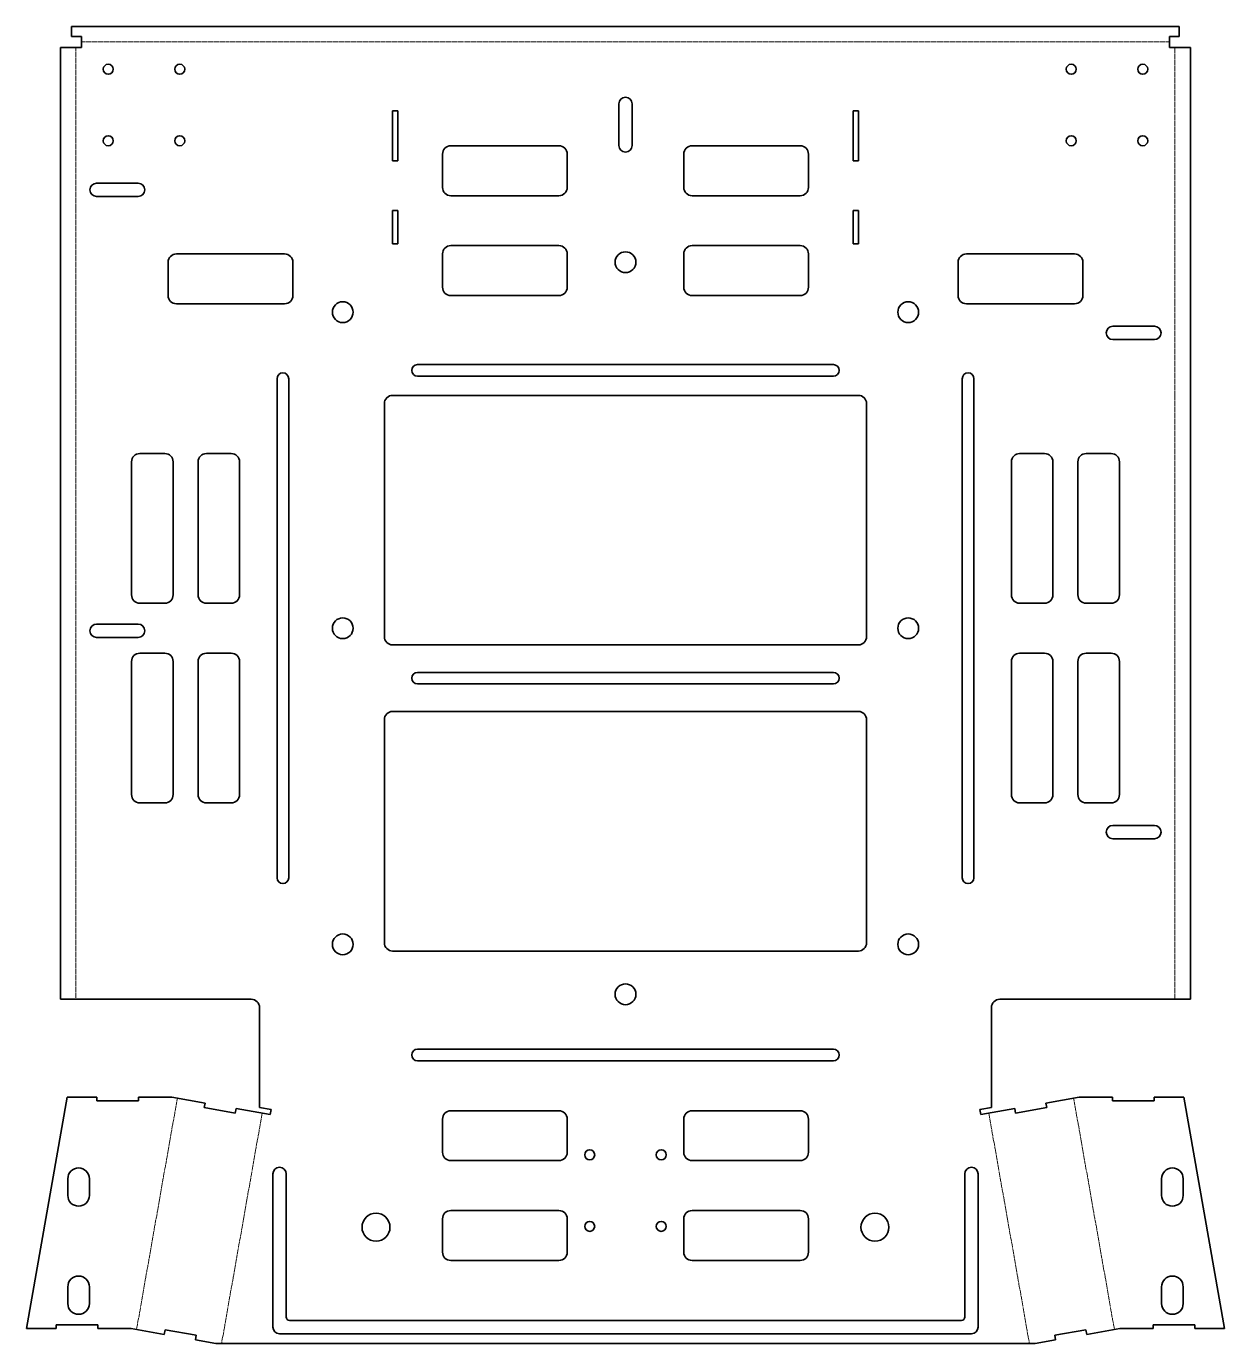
# Model space of a CAD drawing. Header units: millimetres. Extents: x 0 to 721, y 0 to 792.
import ezdxf

# ---------------------------------------------------------------- set-up
doc = ezdxf.new("R2010")
doc.units = ezdxf.units.MM
doc.linetypes.add('Chain', pattern=[13.68, 9.12, -1.14, 2.28, -1.14])
doc.layers.add('SIMUMAK Bend Centerline (ISO)', color=7, linetype='Chain', lineweight=9)
doc.layers.add('SIMUMAK Visible (ISO)', color=7, linetype='Continuous', lineweight=35)

# ---------------------------------------------------------------- blocks, each defined once
blk = doc.blocks.new('SIL-026-CST-01_Estructura suelo trasero_SIL-026-CST-01 (desplegada)')
at = {"layer": 'SIMUMAK Bend Centerline (ISO)', "ltscale": 0.263158}
for p, q in [((-330.39, 383.11), (-330.39, -188.89)), ((-327, 386.5), (327, 386.5)), ((330.39, -188.89), (330.39, 383.11)), ((-293.96, -387.35), (-269.45, -248.35)), ((293.96, -387.35), (269.45, -248.35)), ((-218.45, -257.35), (-242.87, -395.82)), ((218.45, -257.35), (242.87, -395.82))]:
    blk.add_line(p, q, dxfattribs=at)
at = {"layer": 'SIMUMAK Visible (ISO)'}
for p, q in [((-333, 389.89), (-333, 395.89)), ((333, 395.89), (-333, 395.89)), ((-333, 389.89), (-327, 389.89)), ((-327, 389.89), (-327, 383.11)), ((327, 383.11), (327, 389.89)), ((327, 389.89), (333, 389.89)), ((333, 389.89), (333, 395.89)), ((-339.79, -188.89), (-339.79, 383.11)), ((-339.79, 383.11), (-327, 383.11)), ((327, 383.11), (339.79, 383.11)), ((339.79, 383.11), (339.79, -188.89)), ((-4, 324.31), (-4, 349.31)), ((4, 349.31), (4, 324.31)), ((-140, 315.11), (-140, 345.11)), ((-140, 345.11), (-136.9, 345.11)), ((-136.9, 345.11), (-136.9, 315.11)), ((136.9, 315.11), (136.9, 345.11)), ((136.9, 345.11), (140, 345.11)), ((140, 345.11), (140, 315.11)), ((-110, 299.11), (-110, 319.11)), ((-105, 324.11), (-40, 324.11)), ((-35, 319.11), (-35, 299.11)), ((35, 299.11), (35, 319.11)), ((40, 324.11), (105, 324.11)), ((110, 319.11), (110, 299.11)), ((-136.9, 315.11), (-140, 315.11)), ((140, 315.11), (136.9, 315.11)), ((-318, 301.61), (-293, 301.61)), ((-293, 293.61), (-318, 293.61)), ((-40, 294.11), (-105, 294.11)), ((105, 294.11), (40, 294.11)), ((-140, 265.11), (-140, 285.11)), ((-140, 285.11), (-136.9, 285.11)), ((-136.9, 285.11), (-136.9, 265.11)), ((136.9, 265.11), (136.9, 285.11)), ((136.9, 285.11), (140, 285.11)), ((140, 285.11), (140, 265.11)), ((-136.9, 265.11), (-140, 265.11)), ((-105, 264.11), (-40, 264.11)), ((40, 264.11), (105, 264.11)), ((140, 265.11), (136.9, 265.11)), ((-275, 234.11), (-275, 254.11)), ((-270, 259.11), (-205, 259.11)), ((-200, 254.11), (-200, 234.11)), ((-110, 239.11), (-110, 259.11)), ((-35, 259.11), (-35, 239.11)), ((35, 239.11), (35, 259.11)), ((110, 259.11), (110, 239.11)), ((200, 234.11), (200, 254.11)), ((205, 259.11), (270, 259.11)), ((275, 254.11), (275, 234.11)), ((-40, 234.11), (-105, 234.11)), ((105, 234.11), (40, 234.11)), ((-205, 229.11), (-270, 229.11)), ((270, 229.11), (205, 229.11)), ((293, 215.61), (318, 215.61)), ((318, 207.61), (293, 207.61)), ((-125, 192.61), (125, 192.61)), ((-209.5, -115.89), (-209.5, 184.11)), ((-202.5, 184.11), (-202.5, -115.89)), ((125, 185.61), (-125, 185.61)), ((202.5, -115.89), (202.5, 184.11)), ((209.5, 184.11), (209.5, -115.89)), ((-145, 29.11), (-145, 169.11)), ((-140, 174.11), (140, 174.11)), ((145, 169.11), (145, 29.11)), ((-292, 139.11), (-277, 139.11)), ((-252, 139.11), (-237, 139.11)), ((237, 139.11), (252, 139.11)), ((277, 139.11), (292, 139.11)), ((-297, 54.11), (-297, 134.11)), ((-272, 134.11), (-272, 54.11)), ((-257, 54.11), (-257, 134.11)), ((-232, 134.11), (-232, 54.11)), ((232, 54.11), (232, 134.11)), ((257, 134.11), (257, 54.11)), ((272, 54.11), (272, 134.11)), ((297, 134.11), (297, 54.11)), ((-277, 49.11), (-292, 49.11)), ((-237, 49.11), (-252, 49.11)), ((252, 49.11), (237, 49.11)), ((292, 49.11), (277, 49.11)), ((-318, 36.61), (-293, 36.61)), ((-293, 28.61), (-318, 28.61)), ((140, 24.11), (-140, 24.11)), ((-292, 19.11), (-277, 19.11)), ((-252, 19.11), (-237, 19.11)), ((237, 19.11), (252, 19.11)), ((277, 19.11), (292, 19.11)), ((-297, -65.89), (-297, 14.11)), ((-272, 14.11), (-272, -65.89)), ((-257, -65.89), (-257, 14.11)), ((-232, 14.11), (-232, -65.89)), ((232, -65.89), (232, 14.11)), ((257, 14.11), (257, -65.89)), ((272, -65.89), (272, 14.11)), ((297, 14.11), (297, -65.89)), ((-125, 7.61), (125, 7.61)), ((125, 0.61), (-125, 0.61)), ((-145, -154.89), (-145, -20.89)), ((-140, -15.89), (140, -15.89)), ((145, -20.89), (145, -154.89)), ((-277, -70.89), (-292, -70.89)), ((-237, -70.89), (-252, -70.89)), ((252, -70.89), (237, -70.89)), ((292, -70.89), (277, -70.89)), ((293, -84.39), (318, -84.39)), ((318, -92.39), (293, -92.39)), ((140, -159.89), (-140, -159.89)), ((-339.79, -188.89), (-225, -188.89)), ((225, -188.89), (339.79, -188.89)), ((-220, -193.89), (-220, -254.03)), ((220, -254.03), (220, -193.89)), ((-125, -218.89), (125, -218.89)), ((125, -225.89), (-125, -225.89)), ((-335.74, -247.76), (-360.25, -386.76)), ((-317.79, -247.76), (-335.74, -247.76)), ((-317.79, -249.96), (-317.79, -247.76)), ((-292.79, -249.96), (-317.79, -249.96)), ((-272.79, -247.76), (-292.79, -247.76)), ((-292.79, -247.76), (-292.79, -249.96)), ((-272.79, -247.76), (-252.81, -251.29)), ((-253.3, -254.04), (-252.81, -251.29)), ((272.79, -247.76), (252.81, -251.29)), ((252.81, -251.29), (253.3, -254.04)), ((292.79, -247.76), (272.79, -247.76)), ((292.79, -249.96), (292.79, -247.76)), ((317.79, -249.96), (292.79, -249.96)), ((335.74, -247.76), (317.79, -247.76)), ((317.79, -247.76), (317.79, -249.96)), ((360.25, -386.76), (335.74, -247.76)), ((-234.59, -257.34), (-253.3, -254.04)), ((-234.1, -254.59), (-234.59, -257.34)), ((-234.1, -254.59), (-213.63, -258.2)), ((-220, -254.03), (-213.11, -255.24)), ((-213.11, -255.24), (-213.63, -258.2)), ((-110, -280.89), (-110, -260.89)), ((-105, -255.89), (-40, -255.89)), ((-35, -260.89), (-35, -280.89)), ((35, -280.89), (35, -260.89)), ((40, -255.89), (105, -255.89)), ((110, -260.89), (110, -280.89)), ((213.11, -255.24), (220, -254.03)), ((213.63, -258.2), (213.11, -255.24)), ((234.1, -254.59), (213.63, -258.2)), ((234.59, -257.34), (234.1, -254.59)), ((253.3, -254.04), (234.59, -257.34)), ((-40, -285.89), (-105, -285.89)), ((105, -285.89), (40, -285.89)), ((-335.32, -306.76), (-335.32, -296.76)), ((-322.32, -296.76), (-322.32, -306.76)), ((-212, -385.89), (-212, -293.89)), ((-204, -293.89), (-204, -379.89)), ((204, -379.89), (204, -293.89)), ((212, -293.89), (212, -385.89)), ((322.32, -306.76), (322.32, -296.76)), ((335.32, -296.76), (335.32, -306.76)), ((-105, -315.89), (-40, -315.89)), ((40, -315.89), (105, -315.89)), ((-110, -340.89), (-110, -320.89)), ((-35, -320.89), (-35, -340.89)), ((35, -340.89), (35, -320.89)), ((110, -320.89), (110, -340.89)), ((-40, -345.89), (-105, -345.89)), ((105, -345.89), (40, -345.89)), ((-335.32, -371.76), (-335.32, -361.76)), ((-322.32, -361.76), (-322.32, -371.76)), ((322.32, -371.76), (322.32, -361.76)), ((335.32, -361.76), (335.32, -371.76)), ((-360.25, -386.76), (-342.3, -386.76)), ((-342.3, -384.56), (-317.3, -384.56)), ((-342.3, -386.76), (-342.3, -384.56)), ((-317.3, -384.56), (-317.3, -386.76)), ((-317.3, -386.76), (-297.3, -386.76)), ((-277.32, -390.29), (-297.3, -386.76)), ((-277.32, -390.29), (-276.83, -387.53)), ((-276.83, -387.53), (-258.12, -390.83)), ((-202, -381.89), (202, -381.89)), ((258.12, -390.83), (276.83, -387.53)), ((276.83, -387.53), (277.32, -390.29)), ((277.32, -390.29), (297.3, -386.76)), ((297.3, -386.76), (317.3, -386.76)), ((317.3, -384.56), (342.3, -384.56)), ((317.3, -386.76), (317.3, -384.56)), ((342.3, -384.56), (342.3, -386.76)), ((342.3, -386.76), (360.25, -386.76)), ((-258.12, -390.83), (-258.61, -393.59)), ((-246.3, -395.76), (-258.61, -393.59)), ((-239.43, -395.89), (239.43, -395.89)), ((208, -389.89), (-208, -389.89)), ((246.3, -395.76), (258.61, -393.59)), ((258.61, -393.59), (258.12, -390.83))]:
    blk.add_line(p, q, dxfattribs=at)
for centre, radius in [((-311, 370.11), 3), ((-268, 370.11), 3), ((268, 370.11), 3), ((311, 370.11), 3), ((-311, 327.11), 3), ((-268, 327.11), 3), ((268, 327.11), 3), ((311, 327.11), 3), ((0, 254.11), 6.25), ((-170, 224.11), 6.25), ((170, 224.11), 6.25), ((-170, 34.11), 6.25), ((170, 34.11), 6.25), ((-170, -155.89), 6.25), ((170, -155.89), 6.25), ((0, -185.89), 6.25), ((-21.5, -282.39), 3), ((21.5, -282.39), 3), ((-150, -325.89), 8.4), ((-21.5, -325.39), 3), ((21.5, -325.39), 3), ((150, -325.89), 8.4)]:
    blk.add_circle(centre, radius, dxfattribs=at)
at = {"layer": 'SIMUMAK Visible (ISO)', "extrusion": (0, 0, -1)}
for centre, radius, start, end in [((0, 349.31), 4, 0, 180), ((0, 324.31), 4, 180, 360), ((318, 297.61), 4, 270, 90), ((293, 297.61), 4, 90, 270), ((-293, 211.61), 4, 270, 90), ((-318, 211.61), 4, 90, 270), ((125, 189.11), 3.5, 270, 90), ((-125, 189.11), 3.5, 90, 270), ((206, 184.11), 3.5, 0, 180), ((-206, 184.11), 3.5, 360, 180), ((318, 32.61), 4, 270, 90), ((293, 32.61), 4, 90, 270), ((125, 4.11), 3.5, 270, 90), ((-125, 4.11), 3.5, 90, 270), ((-293, -88.39), 4, 270, 90), ((-318, -88.39), 4, 90, 270), ((206, -115.89), 3.5, 180, 0), ((-206, -115.89), 3.5, 180, 360), ((125, -222.39), 3.5, 270, 90), ((-125, -222.39), 3.5, 90, 270), ((328.82, -296.76), 6.5, 360, 180), ((208, -293.89), 4, 0, 180), ((-208, -293.89), 4, 0, 180), ((-328.82, -296.76), 6.5, 360, 180), ((328.82, -306.76), 6.5, 180, 360), ((-328.82, -306.76), 6.5, 180, 360), ((328.82, -361.76), 6.5, 360, 180), ((-328.82, -361.76), 6.5, 360, 180), ((328.82, -371.76), 6.5, 180, 360), ((-328.82, -371.76), 6.5, 180, 0), ((208, -385.89), 4, 270, 360), ((-208, -385.89), 4, 180, 270)]:
    blk.add_arc(centre, radius, start, end, dxfattribs=at)
at = {"layer": 'SIMUMAK Visible (ISO)'}
for centre, radius, start, end in [((-105, 319.11), 5, 90, 180), ((-40, 319.11), 5, 360, 90), ((40, 319.11), 5, 90, 180), ((105, 319.11), 5, 0, 90), ((-105, 299.11), 5, 180, 270), ((-40, 299.11), 5, 270, 360), ((40, 299.11), 5, 180, 270), ((105, 299.11), 5, 270, 0), ((-105, 259.11), 5, 90, 180), ((-40, 259.11), 5, 0, 90), ((40, 259.11), 5, 90, 180), ((105, 259.11), 5, 0, 90), ((-270, 254.11), 5, 90, 180), ((-205, 254.11), 5, 360, 90), ((205, 254.11), 5, 90, 180), ((270, 254.11), 5, 0, 90), ((-105, 239.11), 5, 180, 270), ((-40, 239.11), 5, 270, 0), ((40, 239.11), 5, 180, 270), ((105, 239.11), 5, 270, 360), ((-270, 234.11), 5, 180, 270), ((-205, 234.11), 5, 270, 0), ((205, 234.11), 5, 180, 270), ((270, 234.11), 5, 270, 360), ((-140, 169.11), 5, 90, 180), ((140, 169.11), 5, 0, 90), ((-292, 134.11), 5, 90, 180), ((-277, 134.11), 5, 0, 90), ((-252, 134.11), 5, 90, 180), ((-237, 134.11), 5, 0, 90), ((237, 134.11), 5, 90, 180), ((252, 134.11), 5, 0, 90), ((277, 134.11), 5, 90, 180), ((292, 134.11), 5, 0, 90), ((-292, 54.11), 5, 180, 270), ((-277, 54.11), 5, 270, 360), ((-252, 54.11), 5, 180, 270), ((-237, 54.11), 5, 270, 0), ((237, 54.11), 5, 180, 270), ((252, 54.11), 5, 270, 360), ((277, 54.11), 5, 180, 270), ((292, 54.11), 5, 270, 360), ((-140, 29.11), 5, 180, 270), ((140, 29.11), 5, 270, 0), ((-292, 14.11), 5, 90, 180), ((-277, 14.11), 5, 360, 90), ((-252, 14.11), 5, 90, 180), ((-237, 14.11), 5, 360, 90), ((237, 14.11), 5, 90, 180), ((252, 14.11), 5, 0, 90), ((277, 14.11), 5, 90, 180), ((292, 14.11), 5, 0, 90), ((-140, -20.89), 5, 90, 180), ((140, -20.89), 5, 0, 90), ((-292, -65.89), 5, 180, 270), ((-277, -65.89), 5, 270, 0), ((-252, -65.89), 5, 180, 270), ((-237, -65.89), 5, 270, 0), ((237, -65.89), 5, 180, 270), ((252, -65.89), 5, 270, 0), ((277, -65.89), 5, 180, 270), ((292, -65.89), 5, 270, 0), ((-140, -154.89), 5, 180, 270), ((140, -154.89), 5, 270, 0), ((-225, -193.89), 5, 0, 90), ((225, -193.89), 5, 90, 180), ((-105, -260.89), 5, 90, 180), ((-40, -260.89), 5, 0, 90), ((40, -260.89), 5, 90, 180), ((105, -260.89), 5, 0, 90), ((-105, -280.89), 5, 180, 270), ((-40, -280.89), 5, 270, 360), ((40, -280.89), 5, 180, 270), ((105, -280.89), 5, 270, 0), ((-105, -320.89), 5, 90, 180), ((-40, -320.89), 5, 0, 90), ((40, -320.89), 5, 90, 180), ((105, -320.89), 5, 0, 90), ((-105, -340.89), 5, 180, 270), ((-40, -340.89), 5, 270, 0), ((40, -340.89), 5, 180, 270), ((105, -340.89), 5, 270, 0), ((-202, -379.89), 2, 180, 270), ((202, -379.89), 2, 270, 360)]:
    blk.add_arc(centre, radius, start, end, dxfattribs=at)
for points in [[(-239.43, -395.89), (-241.72, -395.85), (-244.01, -395.8), (-246.3, -395.76)], [(239.43, -395.89), (241.72, -395.85), (244.01, -395.8), (246.3, -395.76)]]:
    blk.add_open_spline(points, degree=3, dxfattribs=at)

msp = doc.modelspace()

# ---------------------------------------------------------------- block references
msp.add_blockref('SIL-026-CST-01_Estructura suelo trasero_SIL-026-CST-01 (desplegada)', (360.25, 395.89))

doc.saveas('drawing.dxf')
